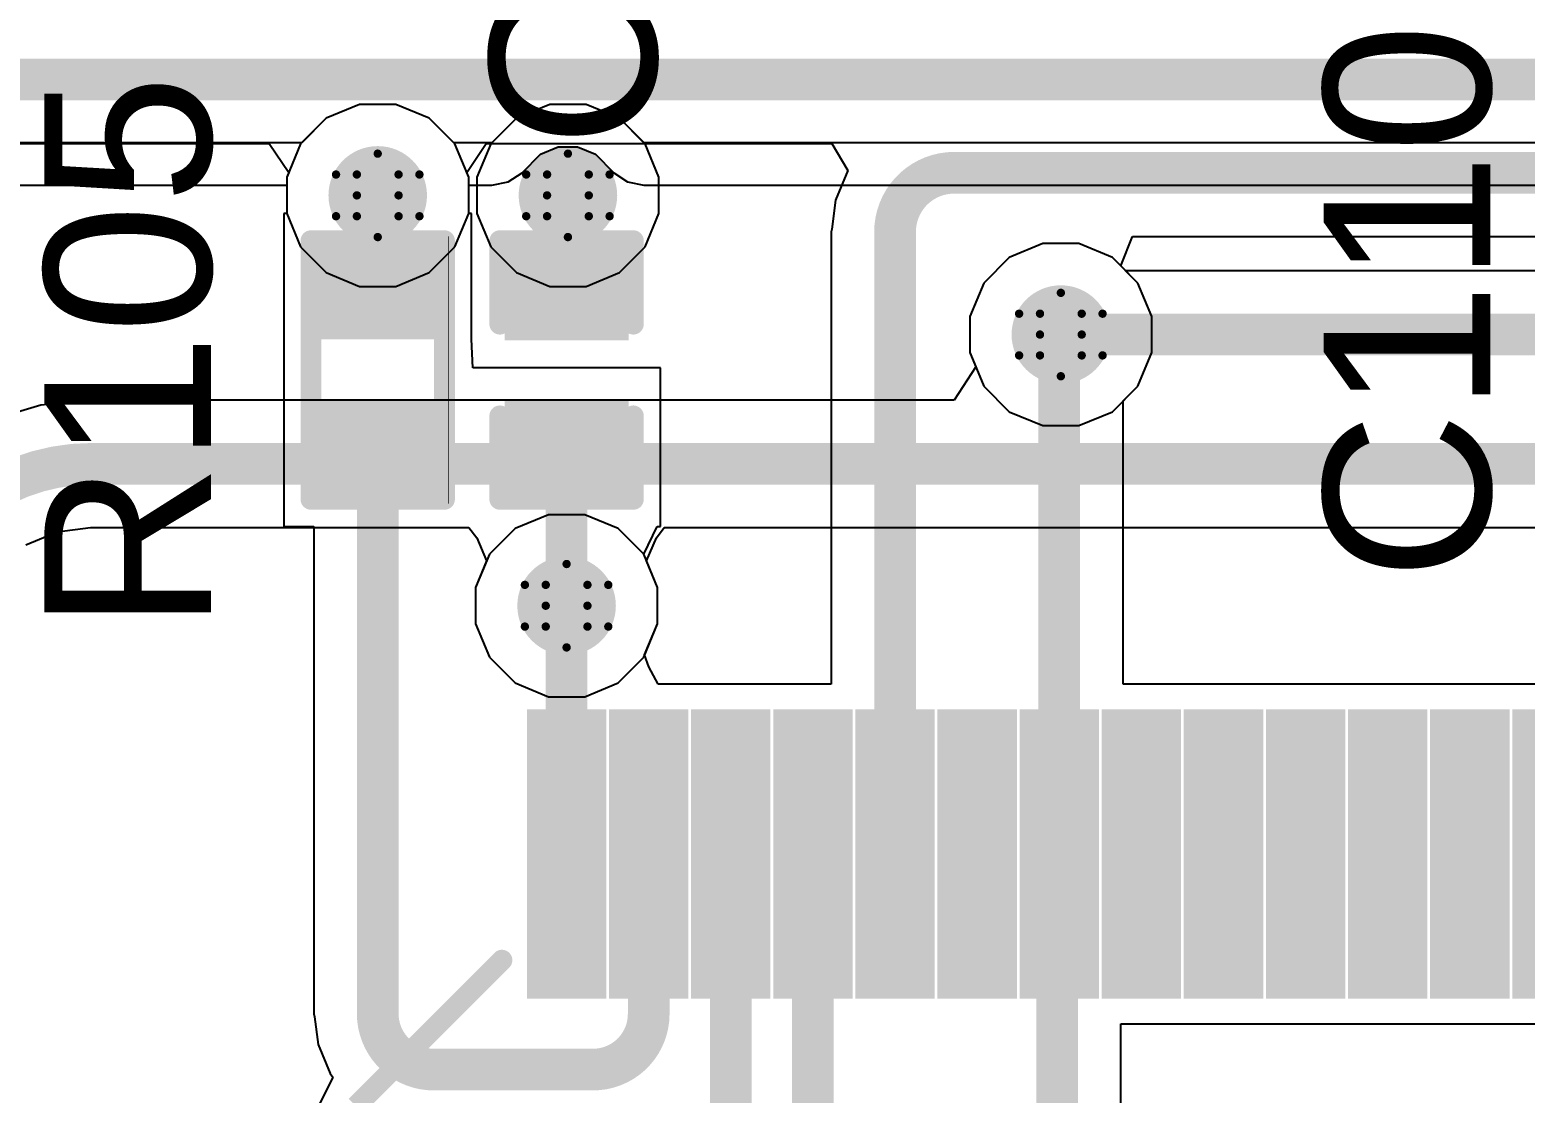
# Model space of a CAD drawing. Header units: inches. Extents: x 24 to 500, y 68 to 269.
# Drawn here: x 335.66 to 344.76, y 161.34 to 167.82 of the extents above; entities that cross this region are included whole.
import ezdxf

# ---------------------------------------------------------------- set-up
doc = ezdxf.new("R2010")
doc.units = ezdxf.units.IN
for name, color, linetype in [('Bottom Layer', 5, 'Continuous'), ('Drill Drawing', 1, 'Continuous'), ('Layer 1', 16, 'Continuous'), ('Layer 2', 76, 'Continuous'), ('Top Layer', 1, 'Continuous'), ('Top Overlay', 2, 'Continuous'), ('Top Paste', 8, 'Continuous'), ('Top Solder', 216, 'Continuous'), ('Via Holes', 16, 'Continuous')]:
    doc.layers.add(name, color=color, linetype=linetype)
doc.styles.add('Arial', font='', dxfattribs={"height": 0.2})
doc.styles.get('Arial').set_extended_font_data('Arial')

# ---------------------------------------------------------------- blocks, each defined once
blk = doc.blocks.new('LQFP_144_20_20__68')
at = {"layer": 'Top Layer'}
for points in [[(-8.89, 9.9), (-8.89, 11.46), (-8.61, 11.46), (-8.61, 9.9)], [(-8.39, 9.9), (-8.39, 11.46), (-8.11, 11.46), (-8.11, 9.9)], [(-7.89, 9.9), (-7.89, 11.46), (-7.61, 11.46), (-7.61, 9.9)], [(-7.39, 9.9), (-7.39, 11.46), (-7.11, 11.46), (-7.11, 9.9)], [(-6.89, 9.9), (-6.89, 11.46), (-6.61, 11.46), (-6.61, 9.9)], [(-6.39, 9.9), (-6.39, 11.46), (-6.11, 11.46), (-6.11, 9.9)], [(-5.89, 9.9), (-5.89, 11.46), (-5.61, 11.46), (-5.61, 9.9)], [(-5.39, 9.9), (-5.39, 11.46), (-5.11, 11.46), (-5.11, 9.9)], [(-4.89, 9.9), (-4.89, 11.46), (-4.61, 11.46), (-4.61, 9.9)], [(-4.39, 9.9), (-4.39, 11.46), (-4.11, 11.46), (-4.11, 9.9)], [(-3.89, 9.9), (-3.89, 11.46), (-3.61, 11.46), (-3.61, 9.9)], [(-3.39, 9.9), (-3.39, 11.46), (-3.11, 11.46), (-3.11, 9.9)]]:
    blk.add_hatch(color=1, dxfattribs=at).paths.add_polyline_path(points)
at = {"layer": 'Top Paste'}
for points in [[(-8.89, 9.9), (-8.89, 11.46), (-8.61, 11.46), (-8.61, 9.9)], [(-8.39, 9.9), (-8.39, 11.46), (-8.11, 11.46), (-8.11, 9.9)], [(-7.89, 9.9), (-7.89, 11.46), (-7.61, 11.46), (-7.61, 9.9)], [(-7.39, 9.9), (-7.39, 11.46), (-7.11, 11.46), (-7.11, 9.9)], [(-6.89, 9.9), (-6.89, 11.46), (-6.61, 11.46), (-6.61, 9.9)], [(-6.39, 9.9), (-6.39, 11.46), (-6.11, 11.46), (-6.11, 9.9)], [(-5.89, 9.9), (-5.89, 11.46), (-5.61, 11.46), (-5.61, 9.9)], [(-5.39, 9.9), (-5.39, 11.46), (-5.11, 11.46), (-5.11, 9.9)], [(-4.89, 9.9), (-4.89, 11.46), (-4.61, 11.46), (-4.61, 9.9)], [(-4.39, 9.9), (-4.39, 11.46), (-4.11, 11.46), (-4.11, 9.9)], [(-3.89, 9.9), (-3.89, 11.46), (-3.61, 11.46), (-3.61, 9.9)], [(-3.39, 9.9), (-3.39, 11.46), (-3.11, 11.46), (-3.11, 9.9)]]:
    blk.add_hatch(color=8, dxfattribs=at).paths.add_polyline_path(points)
at = {"layer": 'Top Solder'}
for points in [[(-8.9916, 9.7984), (-8.9916, 11.5616), (-8.5084, 11.5616), (-8.5084, 9.7984)], [(-8.4916, 9.7984), (-8.4916, 11.5616), (-8.0084, 11.5616), (-8.0084, 9.7984)], [(-7.9916, 9.7984), (-7.9916, 11.5616), (-7.5084, 11.5616), (-7.5084, 9.7984)], [(-7.4916, 9.7984), (-7.4916, 11.5616), (-7.0084, 11.5616), (-7.0084, 9.7984)], [(-6.9916, 9.7984), (-6.9916, 11.5616), (-6.5084, 11.5616), (-6.5084, 9.7984)], [(-6.4916, 9.7984), (-6.4916, 11.5616), (-6.0084, 11.5616), (-6.0084, 9.7984)], [(-5.9916, 9.7984), (-5.9916, 11.5616), (-5.5084, 11.5616), (-5.5084, 9.7984)], [(-5.4916, 9.7984), (-5.4916, 11.5616), (-5.0084, 11.5616), (-5.0084, 9.7984)], [(-4.9916, 9.7984), (-4.9916, 11.5616), (-4.5084, 11.5616), (-4.5084, 9.7984)], [(-4.4916, 9.7984), (-4.4916, 11.5616), (-4.0084, 11.5616), (-4.0084, 9.7984)], [(-3.9916, 9.7984), (-3.9916, 11.5616), (-3.5084, 11.5616), (-3.5084, 9.7984)], [(-3.4916, 9.7984), (-3.4916, 11.5616), (-3.0084, 11.5616), (-3.0084, 9.7984)], [(-2.9916, 9.7984), (-2.9916, 11.5616), (-2.5084, 11.5616), (-2.5084, 9.7984)]]:
    blk.add_hatch(color=216, dxfattribs=at).paths.add_polyline_path(points)
at = {"layer": 'Top Overlay'}
blk.add_lwpolyline([(-10.033, 9.144, 0.127, 0.127, 0), (-9.144, 10.033, 0.127, 0.127, 0)], format="xyseb", dxfattribs=at)
blk.add_lwpolyline([(-9.1758, 10.033, 0.0635, 0.0635, 1), (-9.1122, 10.033, 0.0635, 0.0635, 1)], format="xyseb", close=True, dxfattribs=at)
blk = doc.blocks.new('R___0402_106')
at = {"layer": 'Top Layer'}
for points in [[(-0.6985, -0.3175), (-0.6985, 0.3175), (-0.2413, 0.3175), (-0.2413, -0.3175)], [(0.2413, -0.3175), (0.2413, 0.3175), (0.6985, 0.3175), (0.6985, -0.3175)]]:
    blk.add_hatch(color=1, dxfattribs=at).paths.add_polyline_path(points)
at = {"layer": 'Top Paste'}
for points in [[(-0.6985, -0.3175), (-0.6985, 0.3175), (-0.2413, 0.3175), (-0.2413, -0.3175)], [(0.2413, -0.3175), (0.2413, 0.3175), (0.6985, 0.3175), (0.6985, -0.3175)]]:
    blk.add_hatch(color=8, dxfattribs=at).paths.add_polyline_path(points)
at = {"layer": 'Top Solder'}
for points in [[(-0.7535, -0.3725), (-0.7535, 0.3725), (-0.1863, 0.3725), (-0.1863, -0.3725)], [(0.1863, -0.3725), (0.1863, 0.3725), (0.7535, 0.3725), (0.7535, -0.3725)]]:
    blk.add_hatch(color=216, dxfattribs=at).paths.add_polyline_path(points)
at = {"layer": 'Top Overlay'}
for points in [[(-0.7874, 0.4064, 0.127, 0.127, 0), (-0.7874, -0.4064, 0.127, 0.127, 0)], [(0.7874, 0.4064, 0.127, 0.127, 0), (-0.7874, 0.4064, 0.127, 0.127, 0)], [(0.7874, 0.4064, 0.127, 0.127, 0), (0.7874, -0.4064, 0.127, 0.127, 0)], [(-0.7874, -0.4064, 0.127, 0.127, 0), (0.7874, -0.4064, 0.127, 0.127, 0)], [(-0.8128, -0.4318, 0.00323, 0.00323, 0), (0.8128, -0.4318, 0.00323, 0.00323, 0)]]:
    blk.add_lwpolyline(points, format="xyseb", dxfattribs=at)
for points in [[(-0.8191, 0.4064, 0.0635, 0.0635, 1), (-0.7556, 0.4064, 0.0635, 0.0635, 1)], [(-0.8191, 0.4064, 0.0635, 0.0635, 1), (-0.7556, 0.4064, 0.0635, 0.0635, 1)], [(0.7557, 0.4064, 0.0635, 0.0635, 1), (0.8192, 0.4064, 0.0635, 0.0635, 1)], [(0.7557, 0.4064, 0.0635, 0.0635, 1), (0.8192, 0.4064, 0.0635, 0.0635, 1)], [(-0.8191, -0.4064, 0.0635, 0.0635, 1), (-0.7556, -0.4064, 0.0635, 0.0635, 1)], [(-0.8191, -0.4064, 0.0635, 0.0635, 1), (-0.7556, -0.4064, 0.0635, 0.0635, 1)], [(0.7557, -0.4064, 0.0635, 0.0635, 1), (0.8192, -0.4064, 0.0635, 0.0635, 1)], [(0.7557, -0.4064, 0.0635, 0.0635, 1), (0.8192, -0.4064, 0.0635, 0.0635, 1)], [(-0.8136, -0.4318, 0.00161, 0.00161, 1), (-0.812, -0.4318, 0.00161, 0.00161, 1)], [(0.812, -0.4318, 0.00161, 0.00161, 1), (0.8136, -0.4318, 0.00161, 0.00161, 1)]]:
    blk.add_lwpolyline(points, format="xyseb", close=True, dxfattribs=at)
blk = doc.blocks.new('C___0402_224')
at = {"layer": 'Top Layer'}
for points in [[(-0.6985, -0.3175), (-0.6985, 0.3175), (-0.2413, 0.3175), (-0.2413, -0.3175)], [(0.2413, -0.3175), (0.2413, 0.3175), (0.6985, 0.3175), (0.6985, -0.3175)]]:
    blk.add_hatch(color=1, dxfattribs=at).paths.add_polyline_path(points)
at = {"layer": 'Top Paste'}
for points in [[(-0.6985, -0.3175), (-0.6985, 0.3175), (-0.2413, 0.3175), (-0.2413, -0.3175)], [(0.2413, -0.3175), (0.2413, 0.3175), (0.6985, 0.3175), (0.6985, -0.3175)]]:
    blk.add_hatch(color=8, dxfattribs=at).paths.add_polyline_path(points)
at = {"layer": 'Top Solder'}
for points in [[(-0.7585, -0.3775), (-0.7585, 0.3775), (-0.1813, 0.3775), (-0.1813, -0.3775)], [(0.1813, -0.3775), (0.1813, 0.3775), (0.7585, 0.3775), (0.7585, -0.3775)]]:
    blk.add_hatch(color=216, dxfattribs=at).paths.add_polyline_path(points)
at = {"layer": 'Top Overlay'}
for points in [[(-0.7874, 0.4064, 0.127, 0.127, 0), (-0.2794, 0.4064, 0.127, 0.127, 0)], [(-0.7874, 0.4064, 0.127, 0.127, 0), (-0.7874, -0.4064, 0.127, 0.127, 0)], [(0.2794, 0.4064, 0.127, 0.127, 0), (0.7874, 0.4064, 0.127, 0.127, 0)], [(0.7874, 0.4064, 0.127, 0.127, 0), (0.7874, -0.4064, 0.127, 0.127, 0)], [(-0.7874, -0.4064, 0.127, 0.127, 0), (-0.2794, -0.4064, 0.127, 0.127, 0)], [(0.7874, -0.4064, 0.127, 0.127, 0), (0.2794, -0.4064, 0.127, 0.127, 0)]]:
    blk.add_lwpolyline(points, format="xyseb", dxfattribs=at)
for points in [[(-0.8191, 0.4064, 0.0635, 0.0635, 1), (-0.7556, 0.4064, 0.0635, 0.0635, 1)], [(-0.8191, 0.4064, 0.0635, 0.0635, 1), (-0.7556, 0.4064, 0.0635, 0.0635, 1)], [(-0.3111, 0.4064, 0.0635, 0.0635, 1), (-0.2477, 0.4064, 0.0635, 0.0635, 1)], [(0.2477, 0.4064, 0.0635, 0.0635, 1), (0.3112, 0.4064, 0.0635, 0.0635, 1)], [(0.7556, 0.4064, 0.0635, 0.0635, 1), (0.8191, 0.4064, 0.0635, 0.0635, 1)], [(0.7556, 0.4064, 0.0635, 0.0635, 1), (0.8191, 0.4064, 0.0635, 0.0635, 1)], [(-0.8191, -0.4064, 0.0635, 0.0635, 1), (-0.7556, -0.4064, 0.0635, 0.0635, 1)], [(-0.8191, -0.4064, 0.0635, 0.0635, 1), (-0.7556, -0.4064, 0.0635, 0.0635, 1)], [(-0.3111, -0.4064, 0.0635, 0.0635, 1), (-0.2477, -0.4064, 0.0635, 0.0635, 1)], [(0.2477, -0.4064, 0.0635, 0.0635, 1), (0.3112, -0.4064, 0.0635, 0.0635, 1)], [(0.7556, -0.4064, 0.0635, 0.0635, 1), (0.8191, -0.4064, 0.0635, 0.0635, 1)], [(0.7556, -0.4064, 0.0635, 0.0635, 1), (0.8191, -0.4064, 0.0635, 0.0635, 1)]]:
    blk.add_lwpolyline(points, format="xyseb", close=True, dxfattribs=at)

msp = doc.modelspace()

# ---------------------------------------------------------------- hatches: boundary and pattern name
at = {"layer": 'Bottom Layer'}
h = msp.add_hatch(color=5, dxfattribs=at)
edge = h.paths.add_edge_path()
edge.add_arc((337.7752, 166.8112), 0.3, 0, 360)
h = msp.add_hatch(color=5, dxfattribs=at)
edge = h.paths.add_edge_path()
edge.add_arc((338.9333, 166.8112), 0.3, 0, 360)
h = msp.add_hatch(color=5, dxfattribs=at)
edge = h.paths.add_edge_path()
edge.add_arc((341.9348, 165.9636), 0.3, 0, 360)
h = msp.add_hatch(color=5, dxfattribs=at)
edge = h.paths.add_edge_path()
edge.add_arc((338.9252, 164.3123), 0.3, 0, 360)
at = {"layer": 'Layer 1'}
h = msp.add_hatch(color=16, dxfattribs=at)
edge = h.paths.add_edge_path()
edge.add_arc((337.7752, 166.8112), 0.3, 0, 360)
h = msp.add_hatch(color=16, dxfattribs=at)
edge = h.paths.add_edge_path()
edge.add_arc((338.9333, 166.8112), 0.3, 0, 360)
h = msp.add_hatch(color=16, dxfattribs=at)
edge = h.paths.add_edge_path()
edge.add_arc((341.9348, 165.9636), 0.3, 0, 360)
h = msp.add_hatch(color=16, dxfattribs=at)
edge = h.paths.add_edge_path()
edge.add_arc((338.9252, 164.3123), 0.3, 0, 360)
at = {"layer": 'Layer 2'}
h = msp.add_hatch(color=76, dxfattribs=at)
edge = h.paths.add_edge_path()
edge.add_arc((337.7752, 166.8112), 0.3, 0, 360)
h = msp.add_hatch(color=76, dxfattribs=at)
edge = h.paths.add_edge_path()
edge.add_arc((338.9333, 166.8112), 0.3, 0, 360)
h = msp.add_hatch(color=76, dxfattribs=at)
edge = h.paths.add_edge_path()
edge.add_arc((341.9348, 165.9636), 0.3, 0, 360)
h = msp.add_hatch(color=76, dxfattribs=at)
edge = h.paths.add_edge_path()
edge.add_arc((338.9252, 164.3123), 0.3, 0, 360)
at = {"layer": 'Top Layer'}
h = msp.add_hatch(color=1, dxfattribs=at)
edge = h.paths.add_edge_path()
edge.add_arc((337.7752, 166.8112), 0.3, 0, 360)
h = msp.add_hatch(color=1, dxfattribs=at)
edge = h.paths.add_edge_path()
edge.add_arc((338.9333, 166.8112), 0.3, 0, 360)
h = msp.add_hatch(color=1, dxfattribs=at)
edge = h.paths.add_edge_path()
edge.add_arc((341.9348, 165.9636), 0.3, 0, 360)
h = msp.add_hatch(color=1, dxfattribs=at)
edge = h.paths.add_edge_path()
edge.add_arc((338.9252, 164.3123), 0.3, 0, 360)
at = {"layer": 'Via Holes'}
h = msp.add_hatch(color=7, dxfattribs=at)
edge = h.paths.add_edge_path()
edge.add_arc((337.7752, 166.8112), 0.15, 0, 360)
h = msp.add_hatch(color=7, dxfattribs=at)
edge = h.paths.add_edge_path()
edge.add_arc((338.9333, 166.8112), 0.15, 0, 360)
h = msp.add_hatch(color=7, dxfattribs=at)
edge = h.paths.add_edge_path()
edge.add_arc((341.9348, 165.9636), 0.15, 0, 360)
h = msp.add_hatch(color=7, dxfattribs=at)
edge = h.paths.add_edge_path()
edge.add_arc((338.9252, 164.3123), 0.15, 0, 360)

# ---------------------------------------------------------------- linework, layer by layer
at = {"layer": 'Bottom Layer'}
for p, q in [((337.665, 167.3652), (337.4614, 167.2809)), ((337.8854, 167.3652), (337.665, 167.3652)), ((338.089, 167.2809), (337.8854, 167.3652)), ((338.8231, 167.3652), (338.6195, 167.2809)), ((339.0435, 167.3652), (338.8231, 167.3652)), ((339.2471, 167.2809), (339.0435, 167.3652)), ((337.4614, 167.2809), (337.3125, 167.132)), ((338.2379, 167.132), (338.089, 167.2809)), ((338.6195, 167.2809), (338.4706, 167.132)), ((339.396, 167.132), (339.2471, 167.2809)), ((337.3125, 167.132), (317.246, 167.132)), ((338.4706, 167.132), (338.2379, 167.132)), ((338.7662, 167.0613), (338.8746, 167.1063)), ((338.8746, 167.1063), (338.992, 167.1063)), ((338.992, 167.1063), (339.1004, 167.0613)), ((373.507, 167.132), (339.396, 167.132)), ((338.6537, 166.9489), (338.7662, 167.0613)), ((339.1004, 167.0613), (339.2129, 166.9489)), ((338.4706, 166.873), (338.5697, 166.8927)), ((338.5697, 166.8927), (338.6537, 166.9489)), ((339.2129, 166.9489), (339.2969, 166.8927)), ((339.2969, 166.8927), (339.396, 166.873)), ((317.505, 166.873), (337.2212, 166.873)), ((337.2212, 166.873), (337.2212, 166.701)), ((338.3292, 166.701), (338.3292, 166.873)), ((338.3292, 166.873), (338.4706, 166.873)), ((339.396, 166.873), (373.248, 166.873)), ((337.2212, 166.701), (337.3056, 166.4974)), ((338.2449, 166.4974), (338.3292, 166.701)), ((337.3056, 166.4974), (337.4614, 166.3416)), ((338.089, 166.3416), (338.2449, 166.4974)), ((341.621, 166.4333), (341.4651, 166.2774)), ((341.8246, 166.5176), (341.621, 166.4333)), ((342.045, 166.5176), (341.8246, 166.5176)), ((342.2486, 166.4333), (342.045, 166.5176)), ((342.3298, 166.3521), (342.2486, 166.4333)), ((337.4614, 166.3416), (337.665, 166.2572)), ((337.8854, 166.2572), (338.089, 166.3416)), ((372.223, 166.3521), (342.3298, 166.3521)), ((337.665, 166.2572), (337.8854, 166.2572)), ((341.4651, 166.2774), (341.3808, 166.0738)), ((341.3808, 166.0738), (341.3808, 165.8534)), ((341.3808, 165.8534), (341.4163, 165.7677)), ((341.4163, 165.7677), (341.285, 165.5647)), ((335.7235, 165.5346), (335.4284, 165.445)), ((336.0304, 165.5648), (335.7235, 165.5346)), ((336.0304, 165.5647), (336.0304, 165.5648)), ((341.285, 165.5647), (336.0304, 165.5647)), ((335.6316, 164.6825), (335.824, 164.7621)), ((335.824, 164.7621), (336.0256, 164.7887)), ((336.0256, 164.7887), (336.0304, 164.7877)), ((336.0304, 164.7877), (338.3301, 164.7877)), ((338.3301, 164.7877), (338.3785, 164.7254)), ((338.3785, 164.7254), (338.4384, 164.5847)), ((339.412, 164.5847), (339.4719, 164.7254)), ((339.4719, 164.7254), (339.5203, 164.7877)), ((339.5203, 164.7877), (344.8301, 164.7877)), ((338.4384, 164.5847), (338.3712, 164.4225)), ((339.4792, 164.4225), (339.412, 164.5847)), ((338.3712, 164.4225), (338.3712, 164.2021)), ((339.4792, 164.2021), (339.4792, 164.4225)), ((338.3712, 164.2021), (338.4555, 163.9985)), ((339.3949, 163.9985), (339.4792, 164.2021)), ((338.4555, 163.9985), (338.6114, 163.8427)), ((339.239, 163.8427), (339.3949, 163.9985)), ((338.6114, 163.8427), (338.815, 163.7583)), ((339.0354, 163.7583), (339.239, 163.8427)), ((338.815, 163.7583), (339.0354, 163.7583))]:
    msp.add_line(p, q, dxfattribs=at)
for points in [[(341.9348, 165.9636, 0.254, 0.254, 0), (372.618, 165.9636, 0.254, 0.254, 0)], [(334.846, 163.9918, 0.254, 0.254, -0.414214), (336.0304, 165.1762, 0.254, 0.254, 0)], [(336.0304, 165.1762, 0.254, 0.254, 0), (372.0066, 165.1762, 0.254, 0.254, 0)]]:
    msp.add_lwpolyline(points, format="xyseb", dxfattribs=at)
for points in [[(341.8713, 165.9636, 0.127, 0.127, 1), (341.9983, 165.9636, 0.127, 0.127, 1)], [(335.9669, 165.1762, 0.127, 0.127, 1), (336.0939, 165.1762, 0.127, 0.127, 1)], [(335.9669, 165.1762, 0.127, 0.127, 1), (336.0939, 165.1762, 0.127, 0.127, 1)]]:
    msp.add_lwpolyline(points, format="xyseb", close=True, dxfattribs=at)
at = {"layer": 'Drill Drawing'}
for points in [[(337.6482, 166.9382, 0.0508, 0.0508, 0), (337.7752, 167.0652, 0.0508, 0.0508, 0)], [(337.7752, 167.0652, 0.0508, 0.0508, 0), (337.9022, 166.9382, 0.0508, 0.0508, 0)], [(338.8063, 166.9382, 0.0508, 0.0508, 0), (338.9333, 167.0652, 0.0508, 0.0508, 0)], [(338.9333, 167.0652, 0.0508, 0.0508, 0), (339.0603, 166.9382, 0.0508, 0.0508, 0)], [(337.5212, 166.9382, 0.0508, 0.0508, 0), (337.6482, 166.8112, 0.0508, 0.0508, 0)], [(337.5212, 166.9382, 0.0508, 0.0508, 0), (337.6482, 166.9382, 0.0508, 0.0508, 0)], [(337.9022, 166.9382, 0.0508, 0.0508, 0), (338.0292, 166.9382, 0.0508, 0.0508, 0)], [(337.9022, 166.8112, 0.0508, 0.0508, 0), (338.0292, 166.9382, 0.0508, 0.0508, 0)], [(338.6793, 166.9382, 0.0508, 0.0508, 0), (338.8063, 166.8112, 0.0508, 0.0508, 0)], [(338.6793, 166.9382, 0.0508, 0.0508, 0), (338.8063, 166.9382, 0.0508, 0.0508, 0)], [(339.0603, 166.9382, 0.0508, 0.0508, 0), (339.1873, 166.9382, 0.0508, 0.0508, 0)], [(339.0603, 166.8112, 0.0508, 0.0508, 0), (339.1873, 166.9382, 0.0508, 0.0508, 0)], [(337.5212, 166.6842, 0.0508, 0.0508, 0), (337.6482, 166.8112, 0.0508, 0.0508, 0)], [(337.9022, 166.8112, 0.0508, 0.0508, 0), (338.0292, 166.6842, 0.0508, 0.0508, 0)], [(338.6793, 166.6842, 0.0508, 0.0508, 0), (338.8063, 166.8112, 0.0508, 0.0508, 0)], [(339.0603, 166.8112, 0.0508, 0.0508, 0), (339.1873, 166.6842, 0.0508, 0.0508, 0)], [(337.5212, 166.6842, 0.0508, 0.0508, 0), (337.6482, 166.6842, 0.0508, 0.0508, 0)], [(337.6482, 166.6842, 0.0508, 0.0508, 0), (337.7752, 166.5572, 0.0508, 0.0508, 0)], [(337.7752, 166.5572, 0.0508, 0.0508, 0), (337.9022, 166.6842, 0.0508, 0.0508, 0)], [(337.9022, 166.6842, 0.0508, 0.0508, 0), (338.0292, 166.6842, 0.0508, 0.0508, 0)], [(338.6793, 166.6842, 0.0508, 0.0508, 0), (338.8063, 166.6842, 0.0508, 0.0508, 0)], [(338.8063, 166.6842, 0.0508, 0.0508, 0), (338.9333, 166.5572, 0.0508, 0.0508, 0)], [(338.9333, 166.5572, 0.0508, 0.0508, 0), (339.0603, 166.6842, 0.0508, 0.0508, 0)], [(339.0603, 166.6842, 0.0508, 0.0508, 0), (339.1873, 166.6842, 0.0508, 0.0508, 0)], [(341.8078, 166.0906, 0.0508, 0.0508, 0), (341.9348, 166.2176, 0.0508, 0.0508, 0)], [(341.9348, 166.2176, 0.0508, 0.0508, 0), (342.0618, 166.0906, 0.0508, 0.0508, 0)], [(341.6808, 166.0906, 0.0508, 0.0508, 0), (341.8078, 165.9636, 0.0508, 0.0508, 0)], [(341.6808, 166.0906, 0.0508, 0.0508, 0), (341.8078, 166.0906, 0.0508, 0.0508, 0)], [(342.0618, 166.0906, 0.0508, 0.0508, 0), (342.1888, 166.0906, 0.0508, 0.0508, 0)], [(342.0618, 165.9636, 0.0508, 0.0508, 0), (342.1888, 166.0906, 0.0508, 0.0508, 0)], [(341.6808, 165.8366, 0.0508, 0.0508, 0), (341.8078, 165.9636, 0.0508, 0.0508, 0)], [(342.0618, 165.9636, 0.0508, 0.0508, 0), (342.1888, 165.8366, 0.0508, 0.0508, 0)], [(341.6808, 165.8366, 0.0508, 0.0508, 0), (341.8078, 165.8366, 0.0508, 0.0508, 0)], [(341.8078, 165.8366, 0.0508, 0.0508, 0), (341.9348, 165.7096, 0.0508, 0.0508, 0)], [(341.9348, 165.7096, 0.0508, 0.0508, 0), (342.0618, 165.8366, 0.0508, 0.0508, 0)], [(342.0618, 165.8366, 0.0508, 0.0508, 0), (342.1888, 165.8366, 0.0508, 0.0508, 0)], [(338.7982, 164.4393, 0.0508, 0.0508, 0), (338.9252, 164.5663, 0.0508, 0.0508, 0)], [(338.9252, 164.5663, 0.0508, 0.0508, 0), (339.0522, 164.4393, 0.0508, 0.0508, 0)], [(338.6712, 164.4393, 0.0508, 0.0508, 0), (338.7982, 164.3123, 0.0508, 0.0508, 0)], [(338.6712, 164.4393, 0.0508, 0.0508, 0), (338.7982, 164.4393, 0.0508, 0.0508, 0)], [(339.0522, 164.4393, 0.0508, 0.0508, 0), (339.1792, 164.4393, 0.0508, 0.0508, 0)], [(339.0522, 164.3123, 0.0508, 0.0508, 0), (339.1792, 164.4393, 0.0508, 0.0508, 0)], [(338.6712, 164.1853, 0.0508, 0.0508, 0), (338.7982, 164.3123, 0.0508, 0.0508, 0)], [(339.0522, 164.3123, 0.0508, 0.0508, 0), (339.1792, 164.1853, 0.0508, 0.0508, 0)], [(338.6712, 164.1853, 0.0508, 0.0508, 0), (338.7982, 164.1853, 0.0508, 0.0508, 0)], [(338.7982, 164.1853, 0.0508, 0.0508, 0), (338.9252, 164.0583, 0.0508, 0.0508, 0)], [(338.9252, 164.0583, 0.0508, 0.0508, 0), (339.0522, 164.1853, 0.0508, 0.0508, 0)], [(339.0522, 164.1853, 0.0508, 0.0508, 0), (339.1792, 164.1853, 0.0508, 0.0508, 0)]]:
    msp.add_lwpolyline(points, format="xyseb", dxfattribs=at)
for points in [[(337.7625, 167.0652, 0.0254, 0.0254, 1), (337.7879, 167.0652, 0.0254, 0.0254, 1)], [(337.7625, 167.0652, 0.0254, 0.0254, 1), (337.7879, 167.0652, 0.0254, 0.0254, 1)], [(338.9206, 167.0652, 0.0254, 0.0254, 1), (338.946, 167.0652, 0.0254, 0.0254, 1)], [(338.9206, 167.0652, 0.0254, 0.0254, 1), (338.946, 167.0652, 0.0254, 0.0254, 1)], [(337.5085, 166.9382, 0.0254, 0.0254, 1), (337.5339, 166.9382, 0.0254, 0.0254, 1)], [(337.5085, 166.9382, 0.0254, 0.0254, 1), (337.5339, 166.9382, 0.0254, 0.0254, 1)], [(337.6355, 166.9382, 0.0254, 0.0254, 1), (337.6609, 166.9382, 0.0254, 0.0254, 1)], [(337.6355, 166.9382, 0.0254, 0.0254, 1), (337.6609, 166.9382, 0.0254, 0.0254, 1)], [(337.8895, 166.9382, 0.0254, 0.0254, 1), (337.9149, 166.9382, 0.0254, 0.0254, 1)], [(337.8895, 166.9382, 0.0254, 0.0254, 1), (337.9149, 166.9382, 0.0254, 0.0254, 1)], [(338.0165, 166.9382, 0.0254, 0.0254, 1), (338.0419, 166.9382, 0.0254, 0.0254, 1)], [(338.0165, 166.9382, 0.0254, 0.0254, 1), (338.0419, 166.9382, 0.0254, 0.0254, 1)], [(338.6666, 166.9382, 0.0254, 0.0254, 1), (338.692, 166.9382, 0.0254, 0.0254, 1)], [(338.6666, 166.9382, 0.0254, 0.0254, 1), (338.692, 166.9382, 0.0254, 0.0254, 1)], [(338.7936, 166.9382, 0.0254, 0.0254, 1), (338.819, 166.9382, 0.0254, 0.0254, 1)], [(338.7936, 166.9382, 0.0254, 0.0254, 1), (338.819, 166.9382, 0.0254, 0.0254, 1)], [(339.0476, 166.9382, 0.0254, 0.0254, 1), (339.073, 166.9382, 0.0254, 0.0254, 1)], [(339.0476, 166.9382, 0.0254, 0.0254, 1), (339.073, 166.9382, 0.0254, 0.0254, 1)], [(339.1746, 166.9382, 0.0254, 0.0254, 1), (339.2, 166.9382, 0.0254, 0.0254, 1)], [(339.1746, 166.9382, 0.0254, 0.0254, 1), (339.2, 166.9382, 0.0254, 0.0254, 1)], [(337.6355, 166.8112, 0.0254, 0.0254, 1), (337.6609, 166.8112, 0.0254, 0.0254, 1)], [(337.6355, 166.8112, 0.0254, 0.0254, 1), (337.6609, 166.8112, 0.0254, 0.0254, 1)], [(337.8895, 166.8112, 0.0254, 0.0254, 1), (337.9149, 166.8112, 0.0254, 0.0254, 1)], [(337.8895, 166.8112, 0.0254, 0.0254, 1), (337.9149, 166.8112, 0.0254, 0.0254, 1)], [(338.7936, 166.8112, 0.0254, 0.0254, 1), (338.819, 166.8112, 0.0254, 0.0254, 1)], [(338.7936, 166.8112, 0.0254, 0.0254, 1), (338.819, 166.8112, 0.0254, 0.0254, 1)], [(339.0476, 166.8112, 0.0254, 0.0254, 1), (339.073, 166.8112, 0.0254, 0.0254, 1)], [(339.0476, 166.8112, 0.0254, 0.0254, 1), (339.073, 166.8112, 0.0254, 0.0254, 1)], [(337.5085, 166.6842, 0.0254, 0.0254, 1), (337.5339, 166.6842, 0.0254, 0.0254, 1)], [(337.5085, 166.6842, 0.0254, 0.0254, 1), (337.5339, 166.6842, 0.0254, 0.0254, 1)], [(337.6355, 166.6842, 0.0254, 0.0254, 1), (337.6609, 166.6842, 0.0254, 0.0254, 1)], [(337.6355, 166.6842, 0.0254, 0.0254, 1), (337.6609, 166.6842, 0.0254, 0.0254, 1)], [(337.8895, 166.6842, 0.0254, 0.0254, 1), (337.9149, 166.6842, 0.0254, 0.0254, 1)], [(337.8895, 166.6842, 0.0254, 0.0254, 1), (337.9149, 166.6842, 0.0254, 0.0254, 1)], [(338.0165, 166.6842, 0.0254, 0.0254, 1), (338.0419, 166.6842, 0.0254, 0.0254, 1)], [(338.0165, 166.6842, 0.0254, 0.0254, 1), (338.0419, 166.6842, 0.0254, 0.0254, 1)], [(338.6666, 166.6842, 0.0254, 0.0254, 1), (338.692, 166.6842, 0.0254, 0.0254, 1)], [(338.6666, 166.6842, 0.0254, 0.0254, 1), (338.692, 166.6842, 0.0254, 0.0254, 1)], [(338.7936, 166.6842, 0.0254, 0.0254, 1), (338.819, 166.6842, 0.0254, 0.0254, 1)], [(338.7936, 166.6842, 0.0254, 0.0254, 1), (338.819, 166.6842, 0.0254, 0.0254, 1)], [(339.0476, 166.6842, 0.0254, 0.0254, 1), (339.073, 166.6842, 0.0254, 0.0254, 1)], [(339.0476, 166.6842, 0.0254, 0.0254, 1), (339.073, 166.6842, 0.0254, 0.0254, 1)], [(339.1746, 166.6842, 0.0254, 0.0254, 1), (339.2, 166.6842, 0.0254, 0.0254, 1)], [(339.1746, 166.6842, 0.0254, 0.0254, 1), (339.2, 166.6842, 0.0254, 0.0254, 1)], [(337.7625, 166.5572, 0.0254, 0.0254, 1), (337.7879, 166.5572, 0.0254, 0.0254, 1)], [(337.7625, 166.5572, 0.0254, 0.0254, 1), (337.7879, 166.5572, 0.0254, 0.0254, 1)], [(338.9206, 166.5572, 0.0254, 0.0254, 1), (338.946, 166.5572, 0.0254, 0.0254, 1)], [(338.9206, 166.5572, 0.0254, 0.0254, 1), (338.946, 166.5572, 0.0254, 0.0254, 1)], [(341.9221, 166.2176, 0.0254, 0.0254, 1), (341.9475, 166.2176, 0.0254, 0.0254, 1)], [(341.9221, 166.2176, 0.0254, 0.0254, 1), (341.9475, 166.2176, 0.0254, 0.0254, 1)], [(341.6681, 166.0906, 0.0254, 0.0254, 1), (341.6935, 166.0906, 0.0254, 0.0254, 1)], [(341.6681, 166.0906, 0.0254, 0.0254, 1), (341.6935, 166.0906, 0.0254, 0.0254, 1)], [(341.7951, 166.0906, 0.0254, 0.0254, 1), (341.8205, 166.0906, 0.0254, 0.0254, 1)], [(341.7951, 166.0906, 0.0254, 0.0254, 1), (341.8205, 166.0906, 0.0254, 0.0254, 1)], [(342.0491, 166.0906, 0.0254, 0.0254, 1), (342.0745, 166.0906, 0.0254, 0.0254, 1)], [(342.0491, 166.0906, 0.0254, 0.0254, 1), (342.0745, 166.0906, 0.0254, 0.0254, 1)], [(342.1761, 166.0906, 0.0254, 0.0254, 1), (342.2015, 166.0906, 0.0254, 0.0254, 1)], [(342.1761, 166.0906, 0.0254, 0.0254, 1), (342.2015, 166.0906, 0.0254, 0.0254, 1)], [(341.7951, 165.9636, 0.0254, 0.0254, 1), (341.8205, 165.9636, 0.0254, 0.0254, 1)], [(341.7951, 165.9636, 0.0254, 0.0254, 1), (341.8205, 165.9636, 0.0254, 0.0254, 1)], [(342.0491, 165.9636, 0.0254, 0.0254, 1), (342.0745, 165.9636, 0.0254, 0.0254, 1)], [(342.0491, 165.9636, 0.0254, 0.0254, 1), (342.0745, 165.9636, 0.0254, 0.0254, 1)], [(341.6681, 165.8366, 0.0254, 0.0254, 1), (341.6935, 165.8366, 0.0254, 0.0254, 1)], [(341.6681, 165.8366, 0.0254, 0.0254, 1), (341.6935, 165.8366, 0.0254, 0.0254, 1)], [(341.7951, 165.8366, 0.0254, 0.0254, 1), (341.8205, 165.8366, 0.0254, 0.0254, 1)], [(341.7951, 165.8366, 0.0254, 0.0254, 1), (341.8205, 165.8366, 0.0254, 0.0254, 1)], [(342.0491, 165.8366, 0.0254, 0.0254, 1), (342.0745, 165.8366, 0.0254, 0.0254, 1)], [(342.0491, 165.8366, 0.0254, 0.0254, 1), (342.0745, 165.8366, 0.0254, 0.0254, 1)], [(342.1761, 165.8366, 0.0254, 0.0254, 1), (342.2015, 165.8366, 0.0254, 0.0254, 1)], [(342.1761, 165.8366, 0.0254, 0.0254, 1), (342.2015, 165.8366, 0.0254, 0.0254, 1)], [(341.9221, 165.7096, 0.0254, 0.0254, 1), (341.9475, 165.7096, 0.0254, 0.0254, 1)], [(341.9221, 165.7096, 0.0254, 0.0254, 1), (341.9475, 165.7096, 0.0254, 0.0254, 1)], [(338.9125, 164.5663, 0.0254, 0.0254, 1), (338.9379, 164.5663, 0.0254, 0.0254, 1)], [(338.9125, 164.5663, 0.0254, 0.0254, 1), (338.9379, 164.5663, 0.0254, 0.0254, 1)], [(338.6585, 164.4393, 0.0254, 0.0254, 1), (338.6839, 164.4393, 0.0254, 0.0254, 1)], [(338.6585, 164.4393, 0.0254, 0.0254, 1), (338.6839, 164.4393, 0.0254, 0.0254, 1)], [(338.7855, 164.4393, 0.0254, 0.0254, 1), (338.8109, 164.4393, 0.0254, 0.0254, 1)], [(338.7855, 164.4393, 0.0254, 0.0254, 1), (338.8109, 164.4393, 0.0254, 0.0254, 1)], [(339.0395, 164.4393, 0.0254, 0.0254, 1), (339.0649, 164.4393, 0.0254, 0.0254, 1)], [(339.0395, 164.4393, 0.0254, 0.0254, 1), (339.0649, 164.4393, 0.0254, 0.0254, 1)], [(339.1665, 164.4393, 0.0254, 0.0254, 1), (339.1919, 164.4393, 0.0254, 0.0254, 1)], [(339.1665, 164.4393, 0.0254, 0.0254, 1), (339.1919, 164.4393, 0.0254, 0.0254, 1)], [(338.7855, 164.3123, 0.0254, 0.0254, 1), (338.8109, 164.3123, 0.0254, 0.0254, 1)], [(338.7855, 164.3123, 0.0254, 0.0254, 1), (338.8109, 164.3123, 0.0254, 0.0254, 1)], [(339.0395, 164.3123, 0.0254, 0.0254, 1), (339.0649, 164.3123, 0.0254, 0.0254, 1)], [(339.0395, 164.3123, 0.0254, 0.0254, 1), (339.0649, 164.3123, 0.0254, 0.0254, 1)], [(338.6585, 164.1853, 0.0254, 0.0254, 1), (338.6839, 164.1853, 0.0254, 0.0254, 1)], [(338.6585, 164.1853, 0.0254, 0.0254, 1), (338.6839, 164.1853, 0.0254, 0.0254, 1)], [(338.7855, 164.1853, 0.0254, 0.0254, 1), (338.8109, 164.1853, 0.0254, 0.0254, 1)], [(338.7855, 164.1853, 0.0254, 0.0254, 1), (338.8109, 164.1853, 0.0254, 0.0254, 1)], [(339.0395, 164.1853, 0.0254, 0.0254, 1), (339.0649, 164.1853, 0.0254, 0.0254, 1)], [(339.0395, 164.1853, 0.0254, 0.0254, 1), (339.0649, 164.1853, 0.0254, 0.0254, 1)], [(339.1665, 164.1853, 0.0254, 0.0254, 1), (339.1919, 164.1853, 0.0254, 0.0254, 1)], [(339.1665, 164.1853, 0.0254, 0.0254, 1), (339.1919, 164.1853, 0.0254, 0.0254, 1)], [(338.9125, 164.0583, 0.0254, 0.0254, 1), (338.9379, 164.0583, 0.0254, 0.0254, 1)], [(338.9125, 164.0583, 0.0254, 0.0254, 1), (338.9379, 164.0583, 0.0254, 0.0254, 1)]]:
    msp.add_lwpolyline(points, format="xyseb", close=True, dxfattribs=at)
at = {"layer": 'Layer 1'}
for p, q in [((337.665, 167.3652), (337.4614, 167.2809)), ((337.8854, 167.3652), (337.665, 167.3652)), ((338.089, 167.2809), (337.8854, 167.3652)), ((337.4614, 167.2809), (337.3056, 167.1251)), ((338.2449, 167.1251), (338.089, 167.2809)), ((337.3056, 167.1251), (337.2212, 166.9214)), ((338.3292, 166.9214), (338.2449, 167.1251)), ((337.2212, 166.9214), (337.2212, 166.701)), ((338.3292, 166.701), (338.3292, 166.9214)), ((337.2212, 166.701), (337.3056, 166.4974)), ((338.2449, 166.4974), (338.3292, 166.701)), ((337.3056, 166.4974), (337.4614, 166.3416)), ((338.089, 166.3416), (338.2449, 166.4974)), ((341.621, 166.4333), (341.4651, 166.2774)), ((341.8246, 166.5176), (341.621, 166.4333)), ((342.045, 166.5176), (341.8246, 166.5176)), ((342.2486, 166.4333), (342.045, 166.5176)), ((342.4045, 166.2774), (342.2486, 166.4333)), ((337.4614, 166.3416), (337.665, 166.2572)), ((337.8854, 166.2572), (338.089, 166.3416)), ((337.665, 166.2572), (337.8854, 166.2572)), ((341.4651, 166.2774), (341.3808, 166.0738)), ((342.4888, 166.0738), (342.4045, 166.2774)), ((341.3808, 166.0738), (341.3808, 165.8534)), ((342.4888, 165.8534), (342.4888, 166.0738)), ((341.3808, 165.8534), (341.4651, 165.6498)), ((342.4045, 165.6498), (342.4888, 165.8534)), ((341.4651, 165.6498), (341.621, 165.4939)), ((342.2486, 165.4939), (342.4045, 165.6498)), ((341.621, 165.4939), (341.8246, 165.4096)), ((342.045, 165.4096), (342.2486, 165.4939)), ((341.8246, 165.4096), (342.045, 165.4096)), ((338.815, 164.8663), (338.6114, 164.782)), ((339.0354, 164.8663), (338.815, 164.8663)), ((339.239, 164.782), (339.0354, 164.8663)), ((338.6114, 164.782), (338.4555, 164.6261)), ((339.3949, 164.6261), (339.239, 164.782)), ((338.4555, 164.6261), (338.3712, 164.4225)), ((339.4792, 164.4225), (339.3949, 164.6261)), ((338.3712, 164.4225), (338.3712, 164.2021)), ((339.4792, 164.2021), (339.4792, 164.4225)), ((338.3712, 164.2021), (338.4555, 163.9985)), ((339.3949, 163.9985), (339.4792, 164.2021)), ((338.4555, 163.9985), (338.6114, 163.8427)), ((339.239, 163.8427), (339.3949, 163.9985)), ((338.6114, 163.8427), (338.815, 163.7583)), ((339.0354, 163.7583), (339.239, 163.8427)), ((338.815, 163.7583), (339.0354, 163.7583))]:
    msp.add_line(p, q, dxfattribs=at)
at = {"layer": 'Layer 2'}
for p, q in [((338.8231, 167.3652), (338.6195, 167.2809)), ((339.0435, 167.3652), (338.8231, 167.3652)), ((339.2471, 167.2809), (339.0435, 167.3652)), ((338.6195, 167.2809), (338.4636, 167.1251)), ((339.4029, 167.1251), (339.2471, 167.2809)), ((338.4636, 167.1251), (338.3793, 166.9214)), ((339.4873, 166.9214), (339.4029, 167.1251)), ((338.3793, 166.9214), (338.3793, 166.701)), ((339.4873, 166.701), (339.4873, 166.9214)), ((338.3793, 166.701), (338.4636, 166.4974)), ((339.4029, 166.4974), (339.4873, 166.701)), ((338.4636, 166.4974), (338.6195, 166.3416)), ((339.2471, 166.3416), (339.4029, 166.4974)), ((341.621, 166.4333), (341.4651, 166.2774)), ((341.8246, 166.5176), (341.621, 166.4333)), ((342.045, 166.5176), (341.8246, 166.5176)), ((342.2486, 166.4333), (342.045, 166.5176)), ((342.4045, 166.2774), (342.2486, 166.4333)), ((338.6195, 166.3416), (338.8231, 166.2572)), ((339.0435, 166.2572), (339.2471, 166.3416)), ((338.8231, 166.2572), (339.0435, 166.2572)), ((341.4651, 166.2774), (341.3808, 166.0738)), ((342.4888, 166.0738), (342.4045, 166.2774)), ((341.3808, 166.0738), (341.3808, 165.8534)), ((342.4888, 165.8534), (342.4888, 166.0738)), ((341.3808, 165.8534), (341.4651, 165.6498)), ((342.4045, 165.6498), (342.4888, 165.8534)), ((341.4651, 165.6498), (341.621, 165.4939)), ((342.2486, 165.4939), (342.4045, 165.6498)), ((341.621, 165.4939), (341.8246, 165.4096)), ((342.045, 165.4096), (342.2486, 165.4939)), ((341.8246, 165.4096), (342.045, 165.4096))]:
    msp.add_line(p, q, dxfattribs=at)
at = {"layer": 'Top Layer'}
for p, q in [((312.1465, 167.1276), (337.1142, 167.1276)), ((337.1142, 167.1276), (337.233, 166.9498)), ((338.3174, 166.9498), (338.4363, 167.1276)), ((338.4363, 167.1276), (340.5405, 167.1276)), ((340.5405, 167.1276), (340.6379, 166.9626)), ((337.233, 166.9498), (337.2212, 166.9214)), ((337.2212, 166.9214), (337.2212, 166.701)), ((338.3292, 166.9214), (338.3174, 166.9498)), ((338.3292, 166.701), (338.3292, 166.9214)), ((340.6379, 166.9626), (340.5633, 166.7823)), ((340.5633, 166.7823), (340.5399, 166.6048)), ((337.2207, 166.7002), (337.2037, 166.7002)), ((337.2037, 166.7002), (337.2037, 165.735)), ((337.2212, 166.701), (337.2207, 166.7002)), ((338.3298, 166.7002), (338.3292, 166.701)), ((338.3467, 166.7002), (338.3298, 166.7002)), ((338.3467, 165.9353), (338.3467, 166.7002)), ((340.5399, 166.6048), (340.5367, 166.5889)), ((340.5367, 166.5889), (340.5367, 163.8346)), ((342.2993, 166.3826), (342.3709, 166.5604)), ((342.3709, 166.5604), (357.9227, 166.5604)), ((342.4045, 166.2774), (342.2993, 166.3826)), ((342.4888, 166.0738), (342.4045, 166.2774)), ((342.4888, 165.8534), (342.4888, 166.0738)), ((338.3537, 165.7604), (338.3467, 165.9353)), ((342.4045, 165.6498), (342.4888, 165.8534)), ((337.2037, 165.735), (337.2037, 164.7952)), ((339.4967, 165.7604), (338.3537, 165.7604)), ((339.4967, 164.7952), (339.4967, 165.7604)), ((342.3137, 165.559), (342.4045, 165.6498)), ((342.3137, 163.8346), (342.3137, 165.559)), ((337.2037, 164.7952), (337.3867, 164.7952)), ((337.3867, 164.7952), (337.3867, 161.8278)), ((339.3949, 164.6261), (339.4772, 164.7952)), ((339.4772, 164.7952), (339.4967, 164.7952)), ((339.4792, 164.4225), (339.3949, 164.6261)), ((339.4792, 164.2021), (339.4792, 164.4225)), ((339.4006, 164.0124), (339.4792, 164.2021)), ((339.4261, 163.9399), (339.4006, 164.0124)), ((339.4824, 163.8346), (339.4261, 163.9399)), ((340.5367, 163.8346), (339.4824, 163.8346)), ((344.868, 163.8346), (342.3137, 163.8346)), ((337.3867, 161.8278), (337.3904, 161.8093)), ((337.3904, 161.8093), (337.4128, 161.6395)), ((342.3007, 150.2374), (342.3007, 161.7666)), ((342.3007, 161.7666), (345.8192, 161.7666)), ((337.4128, 161.6395), (337.4854, 161.4641)), ((337.5021, 161.4424), (337.4144, 161.2646)), ((337.4854, 161.4641), (337.5021, 161.4424))]:
    msp.add_line(p, q, dxfattribs=at)
for points in [[(312.1465, 167.5161, 0.254, 0.254, 0), (359.1095, 167.5161, 0.254, 0.254, 0)], [(340.9252, 166.5889, 0.254, 0.254, -0.414214), (341.2852, 166.9489, 0.254, 0.254, 0)], [(341.2852, 166.9489, 0.254, 0.254, 0), (357.9241, 166.9489, 0.254, 0.254, 0)], [(337.7752, 166.2176, 0.254, 0.254, 0), (337.7752, 166.8112, 0.254, 0.254, 0)], [(338.9252, 166.2176, 0.254, 0.254, 0), (338.9252, 166.8112, 0.254, 0.254, 0)], [(338.9252, 166.8112, 0.254, 0.254, 0), (338.9333, 166.8112, 0.254, 0.254, 0)], [(340.9252, 162.8006, 0.254, 0.254, 0), (340.9252, 166.5889, 0.254, 0.254, 0)], [(341.9252, 162.8006, 0.254, 0.254, 0), (341.9252, 165.9636, 0.254, 0.254, 0)], [(337.7752, 161.8278, 0.254, 0.254, 0), (337.7752, 165.2778, 0.254, 0.254, 0)], [(338.9252, 164.3123, 0.254, 0.254, 0), (338.9252, 165.2778, 0.254, 0.254, 0)], [(338.9252, 162.8006, 0.254, 0.254, 0), (338.9252, 164.3123, 0.254, 0.254, 0)], [(339.4252, 161.8261, 0.254, 0.254, 0), (339.4252, 162.8006, 0.254, 0.254, 0)], [(339.9252, 156.1914, 0.254, 0.254, 0), (339.9252, 162.8006, 0.254, 0.254, 0)], [(340.4252, 157.4571, 0.254, 0.254, 0), (340.4252, 162.8006, 0.254, 0.254, 0)], [(341.9122, 162.7876, 0.254, 0.254, 0), (341.9252, 162.8006, 0.254, 0.254, 0)], [(341.9122, 149.8988, 0.254, 0.254, 0), (341.9122, 162.7876, 0.254, 0.254, 0)], [(338.1153, 161.4876, 0.254, 0.254, -0.414214), (337.7752, 161.8278, 0.254, 0.254, 0)], [(339.4252, 161.8261, 0.254, 0.254, -0.414214), (339.0867, 161.4876, 0.254, 0.254, 0)], [(338.1153, 161.4876, 0.254, 0.254, 0), (339.0867, 161.4876, 0.254, 0.254, 0)]]:
    msp.add_lwpolyline(points, format="xyseb", dxfattribs=at)
for points in [[(341.2217, 166.9489, 0.127, 0.127, 1), (341.3487, 166.9489, 0.127, 0.127, 1)], [(341.2217, 166.9489, 0.127, 0.127, 1), (341.3487, 166.9489, 0.127, 0.127, 1)], [(337.7117, 166.8112, 0.127, 0.127, 1), (337.8387, 166.8112, 0.127, 0.127, 1)], [(338.8617, 166.8112, 0.127, 0.127, 1), (338.9887, 166.8112, 0.127, 0.127, 1)], [(338.8617, 166.8112, 0.127, 0.127, 1), (338.9887, 166.8112, 0.127, 0.127, 1)], [(338.8698, 166.8112, 0.127, 0.127, 1), (338.9968, 166.8112, 0.127, 0.127, 1)], [(340.8617, 166.5889, 0.127, 0.127, 1), (340.9887, 166.5889, 0.127, 0.127, 1)], [(340.8617, 166.5889, 0.127, 0.127, 1), (340.9887, 166.5889, 0.127, 0.127, 1)], [(337.7117, 166.2176, 0.127, 0.127, 1), (337.8387, 166.2176, 0.127, 0.127, 1)], [(338.8617, 166.2176, 0.127, 0.127, 1), (338.9887, 166.2176, 0.127, 0.127, 1)], [(341.8617, 165.9636, 0.127, 0.127, 1), (341.9887, 165.9636, 0.127, 0.127, 1)], [(337.7117, 165.2778, 0.127, 0.127, 1), (337.8387, 165.2778, 0.127, 0.127, 1)], [(338.8617, 165.2778, 0.127, 0.127, 1), (338.9887, 165.2778, 0.127, 0.127, 1)], [(338.8617, 164.3123, 0.127, 0.127, 1), (338.9887, 164.3123, 0.127, 0.127, 1)], [(338.8617, 164.3123, 0.127, 0.127, 1), (338.9887, 164.3123, 0.127, 0.127, 1)], [(338.8617, 162.8006, 0.127, 0.127, 1), (338.9887, 162.8006, 0.127, 0.127, 1)], [(339.3617, 162.8006, 0.127, 0.127, 1), (339.4887, 162.8006, 0.127, 0.127, 1)], [(339.8617, 162.8006, 0.127, 0.127, 1), (339.9887, 162.8006, 0.127, 0.127, 1)], [(340.3617, 162.8006, 0.127, 0.127, 1), (340.4887, 162.8006, 0.127, 0.127, 1)], [(340.8617, 162.8006, 0.127, 0.127, 1), (340.9887, 162.8006, 0.127, 0.127, 1)], [(341.8487, 162.7876, 0.127, 0.127, 1), (341.9757, 162.7876, 0.127, 0.127, 1)], [(341.8487, 162.7876, 0.127, 0.127, 1), (341.9757, 162.7876, 0.127, 0.127, 1)], [(341.8617, 162.8006, 0.127, 0.127, 1), (341.9887, 162.8006, 0.127, 0.127, 1)], [(341.8617, 162.8006, 0.127, 0.127, 1), (341.9887, 162.8006, 0.127, 0.127, 1)], [(337.7117, 161.8278, 0.127, 0.127, 1), (337.8387, 161.8278, 0.127, 0.127, 1)], [(337.7117, 161.8278, 0.127, 0.127, 1), (337.8387, 161.8278, 0.127, 0.127, 1)], [(339.3617, 161.8261, 0.127, 0.127, 1), (339.4887, 161.8261, 0.127, 0.127, 1)], [(339.3617, 161.8261, 0.127, 0.127, 1), (339.4887, 161.8261, 0.127, 0.127, 1)], [(338.0518, 161.4876, 0.127, 0.127, 1), (338.1788, 161.4876, 0.127, 0.127, 1)], [(338.0518, 161.4876, 0.127, 0.127, 1), (338.1788, 161.4876, 0.127, 0.127, 1)], [(339.0232, 161.4876, 0.127, 0.127, 1), (339.1502, 161.4876, 0.127, 0.127, 1)], [(339.0232, 161.4876, 0.127, 0.127, 1), (339.1502, 161.4876, 0.127, 0.127, 1)]]:
    msp.add_lwpolyline(points, format="xyseb", close=True, dxfattribs=at)

# ---------------------------------------------------------------- block references
at = {"rotation": 90}
for name, p in [('R___0402_106', (337.7752, 165.7477)), ('C___0402_224', (338.9252, 165.7477))]:
    msp.add_blockref(name, p, dxfattribs=at)
msp.add_blockref('LQFP_144_20_20__68', (347.6752, 152.1206))

# ---------------------------------------------------------------- texts
at = {"layer": 'Top Overlay', "style": 'Arial'}
for s, p in [('C111', (339.4729, 167.1026)), ('C110', (344.5508, 164.4656)), ('R105', (336.7606, 164.1549))]:
    msp.add_text(s, height=1.016, rotation=90, dxfattribs=at).set_placement(p)

doc.saveas('drawing.dxf')
